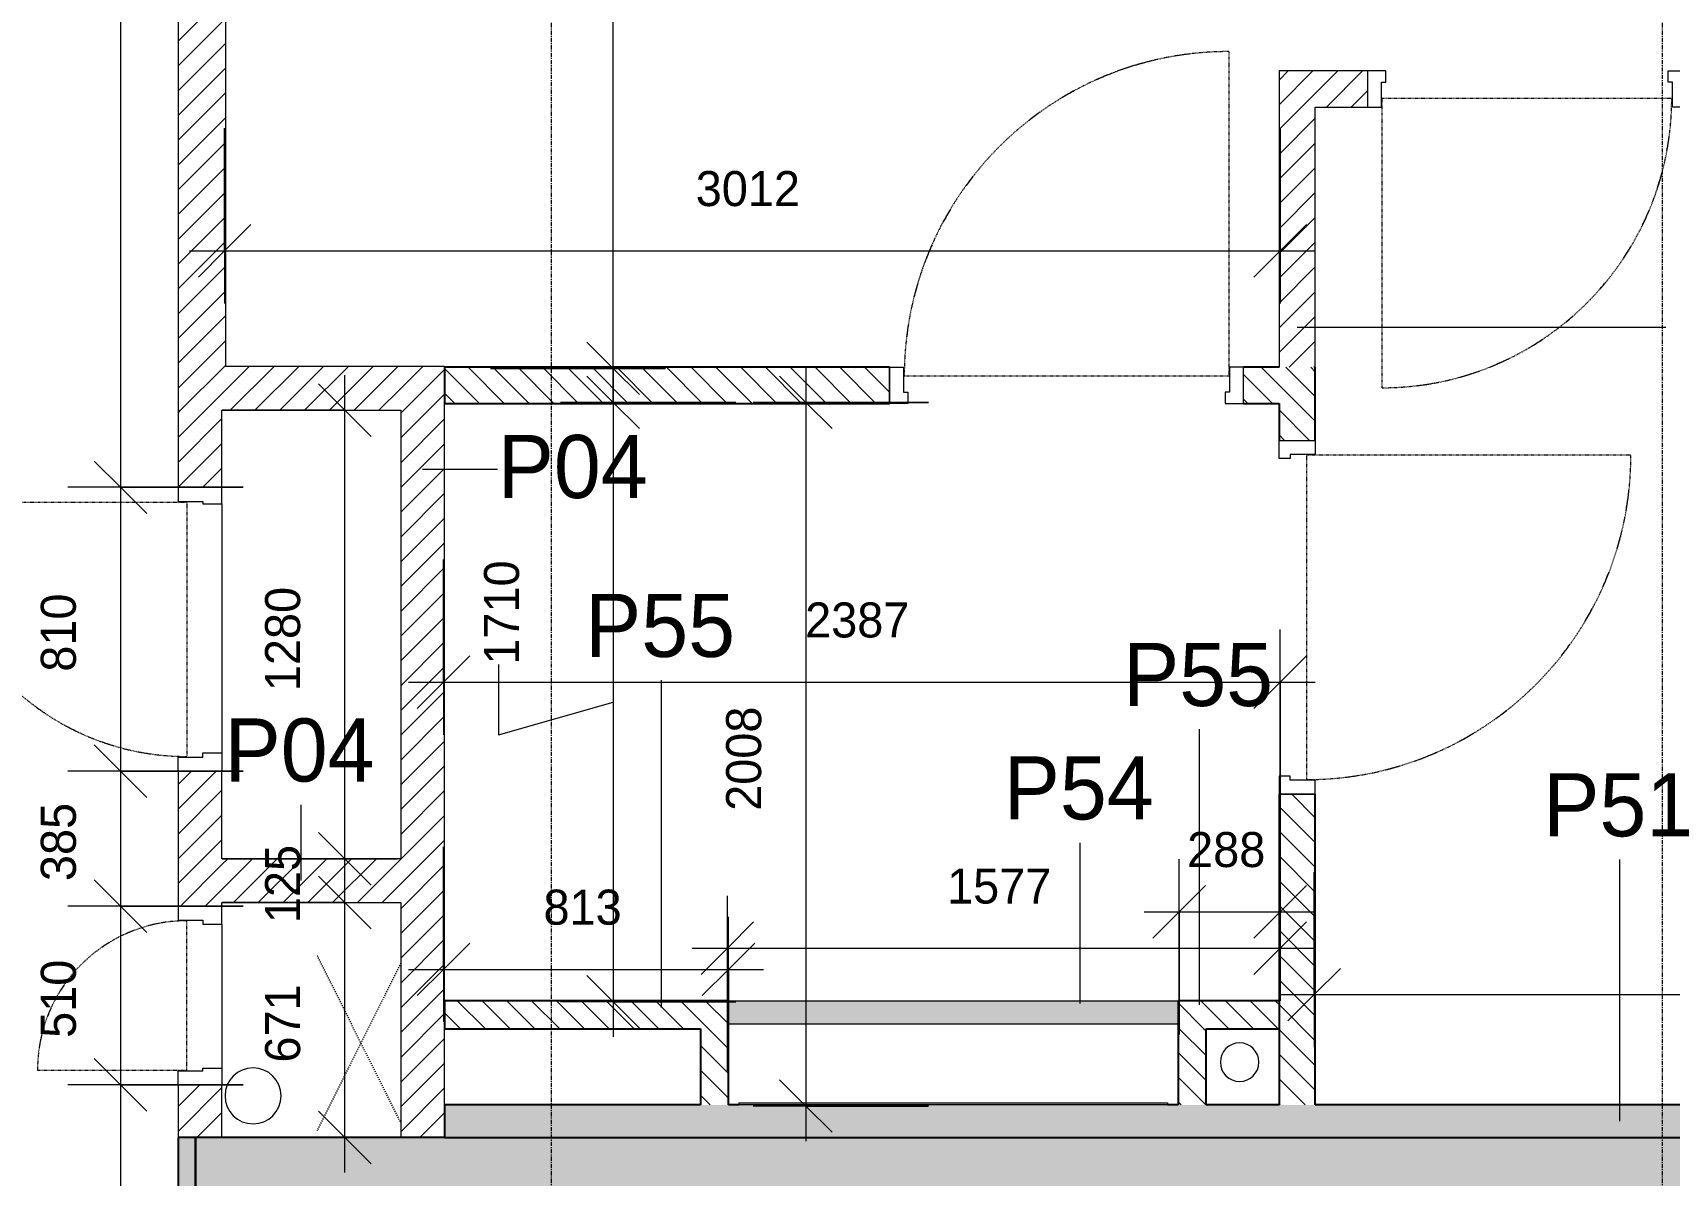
# Model space of a CAD drawing. Header units: millimetres. Extents: x 137829 to 196765, y -3018 to 487290.
# Drawn here: x 152938 to 157607, y 464213 to 467473 of the extents above; entities that cross this region are included whole.
import ezdxf

# ---------------------------------------------------------------- set-up
doc = ezdxf.new("R2010")
doc.units = ezdxf.units.MM
for name, pattern in [('Dash', [6.35, 3.175, -3.175]), ('FCH_Dash 1_5mm', [3, 1.5, -1.5]), ('GridLine', [21, 12, -3, 3, -3])]:
    doc.linetypes.add(name, pattern=pattern)
for name, color, linetype, lineweight in [('A-ANNO-DIMS', 211, 'Continuous', 5), ('A-ANNO-DIMS-100', 211, 'Continuous', 5), ('A-DETL', 90, 'Continuous', 15), ('A-DOOR', 31, 'Continuous', 15), ('A-DOOR-FRAM', 31, 'Continuous', 5), ('A-GENM', 13, 'Continuous', 15), ('A-WALL', 113, 'Continuous', 15), ('A-WALL-IDEN', 211, 'Continuous', 15), ('A-WALL-PATT', 111, 'Continuous', 15), ('I-WALL', 2, 'Continuous', 15), ('S-GRID', 1, 'Continuous', 5)]:
    doc.layers.add(name, color=color, linetype=linetype, lineweight=lineweight)
doc.styles.add('Akkurat-Light_2', font='Akkurat-Light.ttf', dxfattribs={"height": 180})
doc.styles.add('Akkurat-Light_3', font='Akkurat-Light.ttf', dxfattribs={"height": 100})
doc.dimstyles.new('Diagonal_Cont_AkkuratLight_1_0mm', dxfattribs={"dimscale": 304.8, "dimtxt": 101.480158, "dimasz": 0.492126, "dimexe": 0.492126, "dimexo": 0.0625, "dimgap": 0.328084, "dimtad": 1, "dimdec": 0, "dimzin": 0, "dimdsep": 46, "dimtxsty": 'Akkurat-Light_3', "dimblk1": 'OBLIQUE', "dimblk2": 'OBLIQUE', "dimsah": 1, "dimcen": 0.09, "dimdle": 0.328084, "dimazin": 0, "dimtfac": 1, "dimtdec": 4, "dimtix": 1, "dimtmove": 0, "dimatfit": 3, "dimfxl": 1, "dimtvp": 1, "dimtolj": 1, "dimtzin": 0, "dimarcsym": 0})
doc.dimstyles.new('Diagonal_Cont_AkkuratLight_1_0mm_1', dxfattribs={"dimscale": 304.8, "dimtxt": 101.480158, "dimasz": 0.492126, "dimexe": 0.492126, "dimexo": 0.0625, "dimgap": 0.328084, "dimtad": 1, "dimdec": 0, "dimzin": 0, "dimdsep": 46, "dimtxsty": 'Akkurat-Light_3', "dimblk1": 'OBLIQUE', "dimblk2": 'OBLIQUE', "dimsah": 1, "dimcen": 0.09, "dimdle": 0.328084, "dimazin": 0, "dimtfac": 1, "dimtdec": 4, "dimtix": 1, "dimtmove": 1, "dimatfit": 3, "dimfxl": 1, "dimtvp": 1, "dimtolj": 1, "dimtzin": 0, "dimarcsym": 0})
pattern_1 = [(45, (0, 0), (-35.355339, 35.355339), [])]
pattern_2 = [(135, (0, 0), (-35.355339, -35.355339), [])]

# ---------------------------------------------------------------- blocks, each defined once
blk = doc.blocks.new('FCH_GM_CircularStack_Straight - SVP_110mm-6067056-12-30 - Typical Floor_Partition Types')
at = {"layer": 'A-GENM', "lineweight": 5}
for start, end in [(360, 180), (180, 360)]:
    blk.add_arc((0, 0), 55, start, end, dxfattribs=at)
blk = doc.blocks.new('FCH_DR_Int_Sgl_Riser - DT_05 810x2110mm FD60S-10405500-12-30 - Typical Floor_Partition Types')
at = {"layer": 'A-DOOR', "linetype": 'FCH_Dash 1_5mm', "lineweight": 5}
for p, q in [((363, 763.5), (363, 37.5)), ((363, 37.5), (-363, 37.5))]:
    blk.add_line(p, q, dxfattribs=at)
at = {"layer": 'A-DOOR'}
for p, q in [((-405, 62.5), (-405, -62.5)), ((405, -62.5), (405, 62.5))]:
    blk.add_line(p, q, dxfattribs=at)
at = {"layer": 'A-DOOR', "linetype": 'FCH_Dash 1_5mm', "lineweight": 5}
blk.add_arc((363, 37.5), 726, 90, 180, dxfattribs=at)
at = {"layer": 'A-DOOR', "lineweight": 5}
for start, end in [(98.3314, 101.0016), (106.7116, 109.8025), (115.1975, 118.2884), (123.9984, 126.6686), (143.3314, 146.0016), (151.7116, 154.8025), (160.1975, 163.2884), (168.9984, 171.6686)]:
    blk.add_arc((363, 37.5), 726, start, end, dxfattribs=at)
at = {"layer": 'A-DOOR-FRAM'}
for p, q in [((-405, 62.5), (-365, 62.5)), ((-405, -62.5), (-405, 62.5)), ((-396, 62.5), (-365, 62.5)), ((-365, 62.5), (-365, -8.5)), ((365, 62.5), (365, -8.5)), ((396, 62.5), (365, 62.5)), ((405, 62.5), (365, 62.5)), ((405, -62.5), (405, 62.5)), ((-365, -8.5), (-353, -8.5)), ((-353, -8.5), (-353, -62.5)), ((358, -8.5), (358, -62.5)), ((365, -8.5), (358, -8.5)), ((-353, -62.5), (-405, -62.5)), ((-353, -62.5), (-396, -62.5)), ((358, -62.5), (396, -62.5)), ((358, -62.5), (405, -62.5))]:
    blk.add_line(p, q, dxfattribs=at)
blk = doc.blocks.new('FCH_DR_Int_Sgl_Riser - DT_03 510 x 2110mm FD60S-10405499-12-30 - Typical Floor_Partition Types')
at = {"layer": 'A-DOOR'}
for p, q in [((-255, -62.5), (-255, 62.5)), ((255, 62.5), (255, -62.5))]:
    blk.add_line(p, q, dxfattribs=at)
at = {"layer": 'A-DOOR', "linetype": 'FCH_Dash 1_5mm', "lineweight": 5}
for p, q in [((213, -37.5), (-213, -37.5)), ((213, -463.5), (213, -37.5))]:
    blk.add_line(p, q, dxfattribs=at)
blk.add_arc((213, -37.5), 426, 180, 270, dxfattribs=at)
at = {"layer": 'A-DOOR', "lineweight": 5}
for start, end in [(190.2817, 193.5035), (200.6951, 204.3049), (211.4965, 214.7183), (235.2817, 238.5035), (245.6951, 249.3049), (256.4965, 259.7183)]:
    blk.add_arc((213, -37.5), 426, start, end, dxfattribs=at)
at = {"layer": 'A-DOOR-FRAM'}
for p, q in [((-255, 62.5), (-255, -62.5)), ((-203, 62.5), (-255, 62.5)), ((-203, 62.5), (-246, 62.5)), ((-203, 8.5), (-203, 62.5)), ((208, 62.5), (246, 62.5)), ((208, 8.5), (208, 62.5)), ((208, 62.5), (255, 62.5)), ((255, 62.5), (255, -62.5)), ((-215, 8.5), (-203, 8.5)), ((-215, -62.5), (-215, 8.5)), ((215, 8.5), (208, 8.5)), ((215, -62.5), (215, 8.5)), ((-255, -62.5), (-215, -62.5)), ((-246, -62.5), (-215, -62.5)), ((246, -62.5), (215, -62.5)), ((255, -62.5), (215, -62.5))]:
    blk.add_line(p, q, dxfattribs=at)
blk = doc.blocks.new('FCH_DR_Int_Sgl_Blank - DT_01 910 x 2110mm-10477667-12-30 - Typical Floor_Partition Types')
at = {"layer": 'A-DOOR', "linetype": 'FCH_Dash 1_5mm', "lineweight": 5}
for p, q in [((413, 852.5), (413, 26.5)), ((413, 26.5), (-413, 26.5))]:
    blk.add_line(p, q, dxfattribs=at)
at = {"layer": 'A-DOOR'}
for p, q in [((-455, 51.5), (-455, -51.5)), ((455, -51.5), (455, 51.5))]:
    blk.add_line(p, q, dxfattribs=at)
at = {"layer": 'A-DOOR', "linetype": 'FCH_Dash 1_5mm', "lineweight": 5}
blk.add_arc((413, 26.5), 826, 90, 180, dxfattribs=at)
at = {"layer": 'A-DOOR', "lineweight": 5}
for start, end in [(97.614, 100.0711), (105.2602, 108.1277), (112.97, 115.8962), (120.8376, 123.5682), (129.335, 131.196), (138.804, 140.665), (146.4318, 149.1624), (154.1038, 157.03), (161.8723, 164.7398), (169.9289, 172.386)]:
    blk.add_arc((413, 26.5), 826, start, end, dxfattribs=at)
at = {"layer": 'A-DOOR-FRAM'}
for p, q in [((-455, 51.5), (-415, 51.5)), ((-455, -51.5), (-455, 51.5)), ((-447, 51.5), (-415, 51.5)), ((-415, 51.5), (-415, -19.5)), ((415, 51.5), (415, -19.5)), ((447, 51.5), (415, 51.5)), ((455, 51.5), (415, 51.5)), ((455, -51.5), (455, 51.5)), ((-415, -19.5), (-403, -19.5)), ((-403, -19.5), (-403, -51.5)), ((403, -19.5), (403, -51.5)), ((415, -19.5), (403, -19.5)), ((-403, -51.5), (-455, -51.5)), ((-403, -51.5), (-447, -51.5)), ((403, -51.5), (447, -51.5)), ((403, -51.5), (455, -51.5))]:
    blk.add_line(p, q, dxfattribs=at)
blk = doc.blocks.new('FCH_DR_Int_Sgl_Blank - DT_09 1010x2110mm-V59-12-30 - Typical Floor_Partition Types')
at = {"layer": 'A-DOOR', "linetype": 'FCH_Dash 1_5mm', "lineweight": 5}
for p, q in [((463, 952.5), (463, 26.5)), ((463, 26.5), (-463, 26.5))]:
    blk.add_line(p, q, dxfattribs=at)
at = {"layer": 'A-DOOR'}
for p, q in [((-505, 51.5), (-505, -51.5)), ((505, -51.5), (505, 51.5))]:
    blk.add_line(p, q, dxfattribs=at)
at = {"layer": 'A-DOOR', "linetype": 'FCH_Dash 1_5mm', "lineweight": 5}
blk.add_arc((463, 26.5), 926, 90, 180, dxfattribs=at)
at = {"layer": 'A-DOOR', "lineweight": 5}
for start, end in [(97.012, 99.2865), (111.1208, 113.8792), (104.0461, 106.7156), (118.2844, 120.9539), (125.7135, 127.988), (142.012, 144.2865), (149.0461, 151.7156), (156.1208, 158.8792), (163.2844, 165.9539), (170.7135, 172.988)]:
    blk.add_arc((463, 26.5), 926, start, end, dxfattribs=at)
at = {"layer": 'A-DOOR-FRAM'}
for p, q in [((-505, 51.5), (-465, 51.5)), ((-505, -51.5), (-505, 51.5)), ((-497, 51.5), (-465, 51.5)), ((-465, 51.5), (-465, -19.5)), ((465, 51.5), (465, -19.5)), ((497, 51.5), (465, 51.5)), ((505, 51.5), (465, 51.5)), ((505, -51.5), (505, 51.5)), ((-465, -19.5), (-453, -19.5)), ((-453, -19.5), (-453, -51.5)), ((453, -19.5), (453, -51.5)), ((465, -19.5), (453, -19.5)), ((-453, -51.5), (-505, -51.5)), ((-453, -51.5), (-497, -51.5)), ((453, -51.5), (497, -51.5)), ((453, -51.5), (505, -51.5))]:
    blk.add_line(p, q, dxfattribs=at)
blk = doc.blocks.new('FCH_DR_Int_Sgl_Blank - DT_09 1010x2110mm-V7-12-30 - Typical Floor_Partition Types')
at = {"layer": 'A-DOOR'}
for p, q in [((-505, -51.5), (-505, 51.5)), ((505, 51.5), (505, -51.5))]:
    blk.add_line(p, q, dxfattribs=at)
at = {"layer": 'A-DOOR', "linetype": 'FCH_Dash 1_5mm', "lineweight": 5}
for p, q in [((463, -26.5), (-463, -26.5)), ((463, -952.5), (463, -26.5))]:
    blk.add_line(p, q, dxfattribs=at)
blk.add_arc((463, -26.5), 926, 180, 270, dxfattribs=at)
at = {"layer": 'A-DOOR', "lineweight": 5}
for start, end in [(187.012, 189.2865), (194.0461, 196.7156), (201.1208, 203.8792), (208.2844, 210.9539), (215.7135, 217.988), (232.012, 234.2865), (239.0461, 241.7156), (246.1208, 248.8792), (253.2844, 255.9539), (260.7135, 262.988)]:
    blk.add_arc((463, -26.5), 926, start, end, dxfattribs=at)
at = {"layer": 'A-DOOR-FRAM'}
for p, q in [((-505, 51.5), (-505, -51.5)), ((-453, 51.5), (-505, 51.5)), ((-453, 51.5), (-497, 51.5)), ((-453, 19.5), (-453, 51.5)), ((453, 51.5), (497, 51.5)), ((453, 19.5), (453, 51.5)), ((453, 51.5), (505, 51.5)), ((505, 51.5), (505, -51.5)), ((-465, 19.5), (-453, 19.5)), ((-465, -51.5), (-465, 19.5)), ((465, 19.5), (453, 19.5)), ((465, -51.5), (465, 19.5)), ((-505, -51.5), (-465, -51.5)), ((-497, -51.5), (-465, -51.5)), ((497, -51.5), (465, -51.5)), ((505, -51.5), (465, -51.5))]:
    blk.add_line(p, q, dxfattribs=at)
blk = doc.blocks.new('DIMBLOCK4-12-30 - Typical Floor_Partition Types')
at = {"layer": 'A-ANNO-DIMS-100', "lineweight": 18}
for p, q in [((153828.2, 464990.8), (153753.2, 465065.8)), ((153828.2, 464990.8), (153903.2, 464915.8)), ((153828.2, 464320.2), (153753.2, 464395.2)), ((153828.2, 464320.2), (153903.2, 464245.2))]:
    blk.add_line(p, q, dxfattribs=at)
at = {"layer": 'A-ANNO-DIMS-100'}
for p, q in [((153478.2, 464990.8), (153978.2, 464990.8)), ((153828.2, 464990.8), (153478.2, 464990.8)), ((153828.2, 464220.2), (153828.2, 464990.8)), ((153478.2, 464320.2), (153978.2, 464320.2)), ((153828.2, 464320.2), (153478.2, 464320.2))]:
    blk.add_line(p, q, dxfattribs=at)
at = {"layer": 'A-ANNO-DIMS-100', "color": 0, "insert": (153600.6, 464534.2), "char_height": 100, "width": 291.024, "attachment_point": 1, "rotation": 90, "line_spacing_factor": 1.032002, "style": 'Akkurat-Light_3'}
blk.add_mtext('671', dxfattribs=at)
blk = doc.blocks.new('_Oblique')
at = {"color": 0, "linetype": 'ByBlock', "lineweight": -2}
blk.add_line((-0.5, -0.5), (0.5, 0.5), dxfattribs=at)
blk = doc.blocks.new('DIMBLOCK5-12-30 - Typical Floor_Partition Types')
at = {"layer": 'A-ANNO-DIMS-100', "lineweight": 18}
for p, q in [((153828.2, 465115.8), (153753.2, 465190.8)), ((153828.2, 465115.8), (153903.2, 465040.8)), ((153828.2, 464990.8), (153753.2, 465065.8)), ((153828.2, 464990.8), (153903.2, 464915.8))]:
    blk.add_line(p, q, dxfattribs=at)
at = {"layer": 'A-ANNO-DIMS-100'}
for p, q in [((153478.2, 465115.8), (153978.2, 465115.8)), ((153828.2, 465115.8), (153478.2, 465115.8)), ((153828.2, 464990.8), (153828.2, 465115.8)), ((153478.2, 464990.8), (153978.2, 464990.8)), ((153828.2, 464990.8), (153478.2, 464990.8))]:
    blk.add_line(p, q, dxfattribs=at)
at = {"layer": 'A-ANNO-DIMS-100', "color": 0, "insert": (153600.6, 464932.1), "char_height": 100, "width": 291.024, "attachment_point": 1, "rotation": 90, "line_spacing_factor": 1.032002, "style": 'Akkurat-Light_3'}
blk.add_mtext('125', dxfattribs=at)
blk = doc.blocks.new('DIMBLOCK6-12-30 - Typical Floor_Partition Types')
at = {"layer": 'A-ANNO-DIMS-100'}
for p, q in [((153828.2, 465115.8), (153828.2, 466495.8)), ((153478.2, 466395.8), (153978.2, 466395.8)), ((153828.2, 466395.8), (153478.2, 466395.8)), ((153478.2, 465115.8), (153978.2, 465115.8)), ((153828.2, 465115.8), (153478.2, 465115.8))]:
    blk.add_line(p, q, dxfattribs=at)
at = {"layer": 'A-ANNO-DIMS-100', "lineweight": 18}
for p, q in [((153828.2, 466395.8), (153753.2, 466470.8)), ((153828.2, 466395.8), (153903.2, 466320.8)), ((153828.2, 465115.8), (153753.2, 465190.8)), ((153828.2, 465115.8), (153903.2, 465040.8))]:
    blk.add_line(p, q, dxfattribs=at)
at = {"layer": 'A-ANNO-DIMS-100', "color": 0, "insert": (153600.6, 465594.1), "char_height": 100, "width": 388.033, "attachment_point": 1, "rotation": 90, "line_spacing_factor": 1.032002, "style": 'Akkurat-Light_3'}
blk.add_mtext('1280', dxfattribs=at)
blk = doc.blocks.new('DIMBLOCK114-12-30 - Typical Floor_Partition Types')
at = {"layer": 'A-ANNO-DIMS-100', "lineweight": 18}
for p, q in [((155143.6, 466418.3), (155068.6, 466493.3)), ((155143.6, 466418.3), (155218.6, 466343.3)), ((155143.6, 464410.2), (155068.6, 464485.2)), ((155143.6, 464410.2), (155218.6, 464335.2))]:
    blk.add_line(p, q, dxfattribs=at)
at = {"layer": 'A-ANNO-DIMS-100'}
for p, q in [((155143.6, 466518.3), (155143.6, 464310.2)), ((155493.6, 466418.3), (154993.6, 466418.3)), ((155143.6, 466418.3), (155493.6, 466418.3)), ((155493.6, 464410.2), (154993.6, 464410.2)), ((155143.6, 464410.2), (155493.6, 464410.2))]:
    blk.add_line(p, q, dxfattribs=at)
at = {"layer": 'A-ANNO-DIMS-100', "color": 0, "insert": (154916.1, 465252.6), "char_height": 100, "width": 388.033, "attachment_point": 1, "rotation": 90, "line_spacing_factor": 1.032002, "style": 'Akkurat-Light_3'}
blk.add_mtext('2008', dxfattribs=at)
blk = doc.blocks.new('DIMBLOCK115-12-30 - Typical Floor_Partition Types')
at = {"layer": 'A-ANNO-DIMS-100'}
for p, q in [((154109.7, 465969.8), (154109.7, 465469.8)), ((154109.7, 465619.8), (154109.7, 465969.8)), ((156496.9, 465296.3), (156496.9, 465769.8)), ((154009.7, 465619.8), (156596.9, 465619.8)), ((156496.9, 465619.8), (156496.9, 465296.3))]:
    blk.add_line(p, q, dxfattribs=at)
at = {"layer": 'A-ANNO-DIMS-100', "lineweight": 18}
for p, q in [((154109.7, 465619.8), (154184.7, 465694.8)), ((156496.9, 465619.8), (156571.9, 465694.8)), ((154109.7, 465619.8), (154034.7, 465544.8)), ((156496.9, 465619.8), (156421.9, 465544.8))]:
    blk.add_line(p, q, dxfattribs=at)
at = {"layer": 'A-ANNO-DIMS-100', "color": 0, "insert": (155141.6, 465847.3), "char_height": 100, "width": 388.033, "attachment_point": 1, "line_spacing_factor": 1.032002, "style": 'Akkurat-Light_3'}
blk.add_mtext('2387', dxfattribs=at)
blk = doc.blocks.new('DIMBLOCK116-12-30 - Typical Floor_Partition Types')
at = {"layer": 'A-ANNO-DIMS-100'}
for p, q in [((156593.9, 465078), (156593.9, 464578)), ((156593.9, 464728), (156593.9, 465078)), ((160668.5, 465078), (160668.5, 464578)), ((160668.5, 464728), (160668.5, 465078)), ((156493.9, 464728), (160768.5, 464728))]:
    blk.add_line(p, q, dxfattribs=at)
at = {"layer": 'A-ANNO-DIMS-100', "lineweight": 18}
for p, q in [((156593.9, 464728), (156668.9, 464803)), ((160668.5, 464728), (160743.5, 464803)), ((156593.9, 464728), (156518.9, 464653)), ((160668.5, 464728), (160593.5, 464653))]:
    blk.add_line(p, q, dxfattribs=at)
at = {"layer": 'A-ANNO-DIMS-100', "color": 0, "insert": (158469.5, 464955.5), "char_height": 100, "width": 388.033, "attachment_point": 1, "line_spacing_factor": 1.032002, "style": 'Akkurat-Light_3'}
blk.add_mtext('4075', dxfattribs=at)
blk = doc.blocks.new('DIMBLOCK118-12-30 - Typical Floor_Partition Types')
at = {"layer": 'A-ANNO-DIMS-100'}
for p, q in [((153485.2, 467200.8), (153485.2, 466700.8)), ((153485.2, 466850.8), (153485.2, 467200.8)), ((156496.9, 467200.8), (156496.9, 466700.8)), ((156496.9, 466850.8), (156496.9, 467200.8)), ((153385.2, 466850.8), (156596.9, 466850.8))]:
    blk.add_line(p, q, dxfattribs=at)
at = {"layer": 'A-ANNO-DIMS-100', "lineweight": 18}
for p, q in [((153485.2, 466850.8), (153560.2, 466925.8)), ((156496.9, 466850.8), (156571.9, 466925.8)), ((153485.2, 466850.8), (153410.2, 466775.8)), ((156496.9, 466850.8), (156421.9, 466775.8))]:
    blk.add_line(p, q, dxfattribs=at)
at = {"layer": 'A-ANNO-DIMS-100', "color": 0, "insert": (154829.4, 467078.4), "char_height": 100, "width": 388.033, "attachment_point": 1, "line_spacing_factor": 1.032002, "style": 'Akkurat-Light_3'}
blk.add_mtext('3012', dxfattribs=at)
blk = doc.blocks.new('DIMBLOCK119-12-30 - Typical Floor_Partition Types')
at = {"layer": 'A-ANNO-DIMS-100', "lineweight": 18}
for p, q in [((154593.6, 468924.5), (154518.6, 468999.5)), ((154593.6, 468924.5), (154668.6, 468849.5)), ((154593.6, 466515.3), (154518.6, 466590.3)), ((154593.6, 466515.3), (154668.6, 466440.3))]:
    blk.add_line(p, q, dxfattribs=at)
at = {"layer": 'A-ANNO-DIMS-100'}
for p, q in [((154593.6, 466415.3), (154593.6, 469024.5)), ((154243.6, 468924.5), (154743.6, 468924.5)), ((154593.6, 468924.5), (154243.6, 468924.5)), ((154243.6, 466515.3), (154743.6, 466515.3)), ((154593.6, 466515.3), (154243.6, 466515.3))]:
    blk.add_line(p, q, dxfattribs=at)
at = {"layer": 'A-ANNO-DIMS-100', "color": 0, "insert": (154366.1, 467558.2), "char_height": 100, "width": 388.033, "attachment_point": 1, "rotation": 90, "line_spacing_factor": 1.032002, "style": 'Akkurat-Light_3'}
blk.add_mtext('2409', dxfattribs=at)
blk = doc.blocks.new('DIMBLOCK169-12-30 - Typical Floor_Partition Types')
at = {"layer": 'A-ANNO-DIMS-100', "lineweight": 18}
for p, q in [((153188.1, 469181.4), (153113.1, 469256.4)), ((153188.1, 469181.4), (153263.1, 469106.4)), ((153188.1, 466175.8), (153113.1, 466250.8)), ((153188.1, 466175.8), (153263.1, 466100.8))]:
    blk.add_line(p, q, dxfattribs=at)
at = {"layer": 'A-ANNO-DIMS-100'}
for p, q in [((153538.1, 469181.4), (153038.1, 469181.4)), ((153188.1, 469181.4), (153188.1, 466175.8)), ((153188.1, 469181.4), (153538.1, 469181.4)), ((153538.1, 466175.8), (153038.1, 466175.8)), ((153188.1, 466175.8), (153538.1, 466175.8))]:
    blk.add_line(p, q, dxfattribs=at)
at = {"layer": 'A-ANNO-DIMS-100', "color": 0, "insert": (152960.6, 467516.9), "char_height": 100, "width": 388.033, "attachment_point": 1, "rotation": 90, "line_spacing_factor": 1.032002, "style": 'Akkurat-Light_3'}
blk.add_mtext('3006', dxfattribs=at)
blk = doc.blocks.new('DIMBLOCK170-12-30 - Typical Floor_Partition Types')
at = {"layer": 'A-ANNO-DIMS-100', "lineweight": 18}
for p, q in [((153188.1, 466175.8), (153113.1, 466250.8)), ((153188.1, 466175.8), (153263.1, 466100.8)), ((153188.1, 465365.8), (153113.1, 465440.8)), ((153188.1, 465365.8), (153263.1, 465290.8))]:
    blk.add_line(p, q, dxfattribs=at)
at = {"layer": 'A-ANNO-DIMS-100'}
for p, q in [((153538.1, 466175.8), (153038.1, 466175.8)), ((153188.1, 466175.8), (153188.1, 465365.8)), ((153188.1, 466175.8), (153538.1, 466175.8)), ((153538.1, 465365.8), (153038.1, 465365.8)), ((153188.1, 465365.8), (153538.1, 465365.8))]:
    blk.add_line(p, q, dxfattribs=at)
at = {"layer": 'A-ANNO-DIMS-100', "color": 0, "insert": (152960.6, 465649.6), "char_height": 100, "width": 291.024, "attachment_point": 1, "rotation": 90, "line_spacing_factor": 1.032002, "style": 'Akkurat-Light_3'}
blk.add_mtext('810', dxfattribs=at)
blk = doc.blocks.new('DIMBLOCK171-12-30 - Typical Floor_Partition Types')
at = {"layer": 'A-ANNO-DIMS-100', "lineweight": 18}
for p, q in [((153188.1, 465365.8), (153113.1, 465440.8)), ((153188.1, 465365.8), (153263.1, 465290.8)), ((153188.1, 464980.8), (153113.1, 465055.8)), ((153188.1, 464980.8), (153263.1, 464905.8))]:
    blk.add_line(p, q, dxfattribs=at)
at = {"layer": 'A-ANNO-DIMS-100'}
for p, q in [((153538.1, 465365.8), (153038.1, 465365.8)), ((153188.1, 465365.8), (153188.1, 464980.8)), ((153188.1, 465365.8), (153538.1, 465365.8)), ((153538.1, 464980.8), (153038.1, 464980.8)), ((153188.1, 464980.8), (153538.1, 464980.8))]:
    blk.add_line(p, q, dxfattribs=at)
at = {"layer": 'A-ANNO-DIMS-100', "color": 0, "insert": (152960.6, 465052.1), "char_height": 100, "width": 291.024, "attachment_point": 1, "rotation": 90, "line_spacing_factor": 1.032002, "style": 'Akkurat-Light_3'}
blk.add_mtext('385', dxfattribs=at)
blk = doc.blocks.new('DIMBLOCK172-12-30 - Typical Floor_Partition Types')
at = {"layer": 'A-ANNO-DIMS-100', "lineweight": 18}
for p, q in [((153188.1, 464980.8), (153113.1, 465055.8)), ((153188.1, 464980.8), (153263.1, 464905.8)), ((153188.1, 464470.8), (153113.1, 464545.8)), ((153188.1, 464470.8), (153263.1, 464395.8))]:
    blk.add_line(p, q, dxfattribs=at)
at = {"layer": 'A-ANNO-DIMS-100'}
for p, q in [((153538.1, 464980.8), (153038.1, 464980.8)), ((153188.1, 464980.8), (153188.1, 464470.8)), ((153188.1, 464980.8), (153538.1, 464980.8)), ((153538.1, 464470.8), (153038.1, 464470.8)), ((153188.1, 464470.8), (153538.1, 464470.8))]:
    blk.add_line(p, q, dxfattribs=at)
at = {"layer": 'A-ANNO-DIMS-100', "color": 0, "insert": (152960.6, 464604.6), "char_height": 100, "width": 291.024, "attachment_point": 1, "rotation": 90, "line_spacing_factor": 1.032002, "style": 'Akkurat-Light_3'}
blk.add_mtext('510', dxfattribs=at)
blk = doc.blocks.new('DIMBLOCK173-12-30 - Typical Floor_Partition Types')
at = {"layer": 'A-ANNO-DIMS-100', "lineweight": 18}
for p, q in [((153188.1, 464470.8), (153113.1, 464545.8)), ((153188.1, 464470.8), (153263.1, 464395.8)), ((153188.1, 460865.8), (153113.1, 460940.8)), ((153188.1, 460865.8), (153263.1, 460790.8))]:
    blk.add_line(p, q, dxfattribs=at)
at = {"layer": 'A-ANNO-DIMS-100'}
for p, q in [((153538.1, 464470.8), (153038.1, 464470.8)), ((153188.1, 464470.8), (153188.1, 460765.8)), ((153188.1, 464470.8), (153538.1, 464470.8)), ((153538.1, 460865.8), (153038.1, 460865.8)), ((153188.1, 460865.8), (153538.1, 460865.8))]:
    blk.add_line(p, q, dxfattribs=at)
at = {"layer": 'A-ANNO-DIMS-100', "color": 0, "insert": (152960.6, 462506.6), "char_height": 100, "width": 388.033, "attachment_point": 1, "rotation": 90, "line_spacing_factor": 1.032002, "style": 'Akkurat-Light_3'}
blk.add_mtext('3605', dxfattribs=at)
blk = doc.blocks.new('DIMBLOCK244-12-30 - Typical Floor_Partition Types')
at = {"layer": 'A-ANNO-DIMS-100', "lineweight": 18}
for p, q in [((154593.6, 466418.3), (154518.6, 466493.3)), ((154593.6, 466418.3), (154668.6, 466343.3)), ((154593.6, 464707.8), (154518.6, 464782.8)), ((154593.6, 464707.8), (154668.6, 464632.8))]:
    blk.add_line(p, q, dxfattribs=at)
at = {"layer": 'A-ANNO-DIMS-100'}
for p, q in [((154593.6, 466518.3), (154593.6, 464607.8)), ((154943.6, 466418.3), (154443.6, 466418.3)), ((154593.6, 466418.3), (154943.6, 466418.3)), ((154266.7, 465669.8), (154266.7, 465469.8)), ((154266.7, 465469.8), (154593.6, 465563.1)), ((154943.6, 464707.8), (154443.6, 464707.8)), ((154593.6, 464707.8), (154943.6, 464707.8))]:
    blk.add_line(p, q, dxfattribs=at)
at = {"layer": 'A-ANNO-DIMS-100', "color": 0, "insert": (154225.2, 465669.8), "char_height": 100, "width": 388.033, "attachment_point": 1, "rotation": 90, "line_spacing_factor": 1.032002, "style": 'Akkurat-Light_3'}
blk.add_mtext('1710', dxfattribs=at)
blk = doc.blocks.new('DIMBLOCK245-12-30 - Typical Floor_Partition Types')
at = {"layer": 'A-ANNO-DIMS-100'}
for p, q in [((156496.9, 465210.4), (156496.9, 464710.4)), ((156496.9, 464860.4), (156496.9, 465210.4)), ((154919.7, 464510.4), (154919.7, 465010.4)), ((154819.7, 464860.4), (156596.9, 464860.4)), ((154919.7, 464860.4), (154919.7, 464510.4))]:
    blk.add_line(p, q, dxfattribs=at)
at = {"layer": 'A-ANNO-DIMS-100', "lineweight": 18}
for p, q in [((154919.7, 464860.4), (154994.7, 464935.4)), ((156496.9, 464860.4), (156571.9, 464935.4)), ((154919.7, 464860.4), (154844.7, 464785.4)), ((156496.9, 464860.4), (156421.9, 464785.4))]:
    blk.add_line(p, q, dxfattribs=at)
at = {"layer": 'A-ANNO-DIMS-100', "color": 0, "insert": (155546.6, 465087.9), "char_height": 100, "width": 388.033, "attachment_point": 1, "line_spacing_factor": 1.032002, "style": 'Akkurat-Light_3'}
blk.add_mtext('1577', dxfattribs=at)
blk = doc.blocks.new('DIMBLOCK268-12-30 - Typical Floor_Partition Types')
at = {"layer": 'A-ANNO-DIMS-100'}
for p, q in [((154109.7, 465150.2), (154109.7, 464650.2)), ((154109.7, 464800.2), (154109.7, 465150.2)), ((154922.7, 464450.2), (154922.7, 464950.2)), ((154009.7, 464800.2), (155022.7, 464800.2)), ((154922.7, 464800.2), (154922.7, 464450.2))]:
    blk.add_line(p, q, dxfattribs=at)
at = {"layer": 'A-ANNO-DIMS-100', "lineweight": 18}
for p, q in [((154109.7, 464800.2), (154184.7, 464875.2)), ((154922.7, 464800.2), (154997.7, 464875.2)), ((154109.7, 464800.2), (154034.7, 464725.2)), ((154922.7, 464800.2), (154847.7, 464725.2))]:
    blk.add_line(p, q, dxfattribs=at)
at = {"layer": 'A-ANNO-DIMS-100', "color": 0, "insert": (154395, 465027.7), "char_height": 100, "width": 291.024, "attachment_point": 1, "line_spacing_factor": 1.032002, "style": 'Akkurat-Light_3'}
blk.add_mtext('813', dxfattribs=at)
blk = doc.blocks.new('DIMBLOCK294-12-30 - Typical Floor_Partition Types')
at = {"layer": 'A-ANNO-DIMS-100'}
for p, q in [((156496.9, 465314.6), (156496.9, 464814.6)), ((156496.9, 464964.6), (156496.9, 465314.6)), ((156208.9, 464614.6), (156208.9, 465114.6)), ((156108.9, 464964.6), (156596.9, 464964.6)), ((156208.9, 464964.6), (156208.9, 464614.6))]:
    blk.add_line(p, q, dxfattribs=at)
at = {"layer": 'A-ANNO-DIMS-100', "lineweight": 18}
for p, q in [((156208.9, 464964.6), (156283.9, 465039.6)), ((156496.9, 464964.6), (156571.9, 465039.6)), ((156208.9, 464964.6), (156133.9, 464889.6)), ((156496.9, 464964.6), (156421.9, 464889.6))]:
    blk.add_line(p, q, dxfattribs=at)
at = {"layer": 'A-ANNO-DIMS-100', "color": 0, "insert": (156231.6, 465192.1), "char_height": 100, "width": 291.024, "attachment_point": 1, "line_spacing_factor": 1.032002, "style": 'Akkurat-Light_3'}
blk.add_mtext('288', dxfattribs=at)

msp = doc.modelspace()

# ---------------------------------------------------------------- hatches: boundary and pattern name
at = {"layer": 'A-WALL-PATT', "lineweight": 5}
h = msp.add_hatch(dxfattribs=at)
h.set_pattern_fill('FP_14', color=6, style=0, pattern_type=2)
h.set_pattern_definition(pattern_1)
h.paths.add_polyline_path([(153488.2, 466520.8), (153488.2, 469181.4), (153352.2, 469181.4), (153352.2, 466520.8)], flags=0)
h.paths.add_polyline_path([(153488.2, 470191.4), (153488.2, 470328.1), (153352.2, 470328.1), (153352.2, 470191.4), (153417.2, 470191.4)], flags=0)
h = msp.add_hatch(dxfattribs=at)
h.set_pattern_fill('FP_14', color=92, style=0, pattern_type=2)
h.set_pattern_definition(pattern_1)
h.paths.add_polyline_path([(156493.9, 466518.3), (156596.9, 466518.3), (156596.9, 467364), (156493.9, 467364), (156493.9, 467087.8)], flags=0)
h = msp.add_hatch(dxfattribs=at)
h.set_pattern_fill('FP_14', color=92, style=0, pattern_type=2)
h.set_pattern_definition(pattern_1)
h.paths.add_polyline_path([(159512.9, 467261), (160116.7, 467261), (160116.7, 467364), (157656.4, 467364), (157656.4, 467261), (157661.1, 467261)], flags=0)
h.paths.add_polyline_path([(156596.9, 467261), (156746.4, 467261), (156746.4, 467364), (156596.9, 467364), (156596.9, 467332)], flags=0)
h = msp.add_hatch(dxfattribs=at)
h.set_pattern_fill('FP_14', color=150, style=0, pattern_type=2)
h.set_pattern_definition(pattern_1)
h.paths.add_polyline_path([(153987.7, 466395.8), (153987.7, 466520.8), (153352.2, 466520.8), (153352.2, 466395.8), (153957.6, 466395.8)], flags=0)
h = msp.add_hatch(dxfattribs=at)
h.set_pattern_fill('FP_14', color=150, style=0, pattern_type=2)
h.set_pattern_definition(pattern_1)
h.paths.add_polyline_path([(153987.7, 464320.8), (154112.7, 464320.8), (154112.7, 466520.8), (153987.7, 466520.8), (153987.7, 464990.8)], flags=0)
h = msp.add_hatch(dxfattribs=at)
h.set_pattern_fill('FP_15', color=92, style=0, pattern_type=2)
h.set_pattern_definition(pattern_2)
h.paths.add_polyline_path([(156493.9, 466415.3), (156493.9, 466518.3), (156392.4, 466518.3), (156392.4, 466415.3)], flags=0)
h.paths.add_polyline_path([(154112.7, 466415.3), (155382.4, 466415.3), (155382.4, 466518.3), (154112.7, 466518.3), (154112.7, 466447.3)], flags=0)
h = msp.add_hatch(dxfattribs=at)
h.set_pattern_fill('FP_15', color=92, style=0, pattern_type=2)
h.set_pattern_definition(pattern_2)
h.paths.add_polyline_path([(156596.9, 464413.2), (156596.9, 465299.8), (156493.9, 465299.8), (156493.9, 464413.2)], flags=0)
h.paths.add_polyline_path([(156596.9, 466309.8), (156596.9, 466518.3), (156493.9, 466518.3), (156493.9, 466309.8), (156525.9, 466309.8)], flags=0)
h = msp.add_hatch(dxfattribs=at)
h.set_pattern_fill('FP_14', color=150, style=0, pattern_type=2)
h.set_pattern_definition(pattern_1)
h.paths.add_polyline_path([(153423.2, 464320.8), (153477.2, 464320.8), (153477.2, 464470.8), (153352.2, 464470.8), (153352.2, 464320.8)], flags=0)
h.paths.add_polyline_path([(153477.2, 464980.8), (153477.2, 465365.8), (153352.2, 465365.8), (153352.2, 464980.8), (153423.2, 464980.8)], flags=0)
h.paths.add_polyline_path([(153352.2, 466175.8), (153477.2, 466175.8), (153477.2, 466395.8), (153352.2, 466395.8)], flags=0)
h = msp.add_hatch(dxfattribs=at)
h.set_pattern_fill('FP_14', color=150, style=0, pattern_type=2)
h.set_pattern_definition(pattern_1)
h.paths.add_polyline_path([(153987.7, 464990.8), (153987.7, 465115.8), (153477.2, 465115.8), (153477.2, 464990.8), (153957.6, 464990.8)], flags=0)
h = msp.add_hatch(dxfattribs=at)
h.set_pattern_fill('FP_15', style=0, pattern_type=2)
h.set_pattern_definition(pattern_2)
h.paths.add_polyline_path([(154842.7, 464630.8), (154922.7, 464630.8), (154922.7, 464710.8), (154112.7, 464710.8), (154112.7, 464630.8)], flags=0)
h = msp.add_hatch(dxfattribs=at)
h.set_pattern_fill('FP_15', style=0, pattern_type=2)
h.set_pattern_definition(pattern_2)
h.paths.add_polyline_path([(156285.9, 464630.8), (156493.9, 464630.8), (156493.9, 464710.8), (156205.9, 464710.8), (156205.9, 464630.8)], flags=0)
h = msp.add_hatch(dxfattribs=at)
h.set_pattern_fill('FP_15', style=0, pattern_type=2)
h.set_pattern_definition(pattern_2)
h.paths.add_polyline_path([(154922.7, 464413.2), (154922.7, 464630.8), (154842.7, 464630.8), (154842.7, 464413.2)], flags=0)
h = msp.add_hatch(dxfattribs=at)
h.set_pattern_fill('FP_15', style=0, pattern_type=2)
h.set_pattern_definition(pattern_2)
h.paths.add_polyline_path([(156285.9, 464413.2), (156285.9, 464630.8), (156205.9, 464630.8), (156205.9, 464413.2)], flags=0)
at = {"layer": 'A-WALL-PATT'}
for color, points in [(2, [(160757, 464320.2), (160757, 464413.2), (154112.7, 464413.2), (154112.7, 464320.2), (159512.9, 464320.2)]), (171, [(153402.2, 460865.8), (153402.2, 464320.8), (153352.2, 464320.8), (153352.2, 460865.8)]), (256, [(153957.6, 463970.2), (160407, 463970.2), (160407, 464320.2), (153402.2, 464320.2), (153402.2, 463970.2), (153752.2, 463970.2)])]:
    msp.add_hatch(color=color, dxfattribs=at).paths.add_polyline_path(points, flags=0)
at = {"layer": 'I-WALL'}
msp.add_hatch(color=30, dxfattribs=at).paths.add_polyline_path([(155809.4, 464643.3), (156205.9, 464643.3), (156205.9, 464710.8), (154922.7, 464710.8), (154922.7, 464643.3)], flags=0)

# ---------------------------------------------------------------- linework, layer by layer
at = {"layer": 'A-DETL', "linetype": 'Dash', "lineweight": 5}
for p, q in [((153748.7, 464839.8), (153987.7, 464361.8)), ((153987.7, 464817.8), (153748.7, 464339.8)), ((154922.7, 464730.8), (154922.7, 464605.8))]:
    msp.add_line(p, q, dxfattribs=at)
at = {"layer": 'A-GENM', "lineweight": 5}
for start, end in [(0, 180), (180, 0)]:
    msp.add_arc((153566.2, 464439.2), 80, start, end, dxfattribs=at)
at = {"layer": 'A-WALL', "lineweight": 25}
for p, q in [((154112.7, 464320.2), (153402.2, 464320.2)), ((153402.2, 464320.2), (153402.2, 460920.2))]:
    msp.add_line(p, q, dxfattribs=at)
at = {"layer": 'A-WALL-IDEN'}
for p, q in [((156545.4, 466632.9), (157597.5, 466632.9)), ((154050.2, 466227.7), (154264, 466227.7)), ((154731.9, 464691.5), (154731.9, 465625.3)), ((156267.1, 464699.3), (156267.1, 465485.2)), ((153703.1, 465053.3), (153703.1, 465269.7)), ((155926.4, 464703.2), (155926.4, 465161.5)), ((157466.1, 464366.7), (157466.1, 465113.3))]:
    msp.add_line(p, q, dxfattribs=at)
at = {"layer": 'I-WALL', "color": 211, "lineweight": 13}
for p, q in [((153352.2, 469181.4), (153352.2, 466175.8)), ((153488.2, 466520.8), (153488.2, 468630.8))]:
    msp.add_line(p, q, dxfattribs=at)
at = {"layer": 'I-WALL', "color": 90, "lineweight": 13}
for p, q in [((156493.9, 467364), (156493.9, 466518.3)), ((156746.4, 467364), (156493.9, 467364)), ((156596.9, 466518.3), (156596.9, 467261)), ((156596.9, 467261), (156746.4, 467261))]:
    msp.add_line(p, q, dxfattribs=at)
at = {"layer": 'I-WALL', "color": 140, "lineweight": 13}
for p, q in [((154112.7, 466520.8), (153488.2, 466520.8)), ((154112.7, 464413.2), (154112.7, 466520.8)), ((153477.2, 466395.8), (153987.7, 466395.8)), ((153477.2, 466175.8), (153477.2, 466395.8)), ((153987.7, 466395.8), (153987.7, 465115.8)), ((153352.2, 465365.8), (153352.2, 464980.8)), ((153477.2, 465115.8), (153477.2, 465365.8)), ((153987.7, 465115.8), (153477.2, 465115.8)), ((153477.2, 464980.8), (153477.2, 464990.8)), ((153477.2, 464990.8), (153987.7, 464990.8)), ((153987.7, 464990.8), (153987.7, 464320.8)), ((153352.2, 464470.8), (153352.2, 464320.8)), ((153477.2, 464320.8), (153477.2, 464470.8)), ((153402.2, 464320.8), (153477.2, 464320.8)), ((153987.7, 464320.8), (154112.7, 464320.8))]:
    msp.add_line(p, q, dxfattribs=at)
at = {"layer": 'I-WALL', "lineweight": 25}
for p, q in [((155382.4, 466518.3), (154112.7, 466518.3)), ((154112.7, 466518.3), (154112.7, 466415.3)), ((156493.9, 466518.3), (156392.4, 466518.3)), ((156596.9, 466309.8), (156596.9, 466518.3)), ((154112.7, 466415.3), (155382.4, 466415.3)), ((156392.4, 466415.3), (156493.9, 466415.3)), ((156493.9, 466415.3), (156493.9, 466309.8)), ((156493.9, 465299.8), (156493.9, 464413.2)), ((156596.9, 464413.2), (156596.9, 465299.8))]:
    msp.add_line(p, q, dxfattribs=at)
at = {"layer": 'I-WALL'}
for p, q in [((153352.2, 466133.8), (153352.2, 466135.8)), ((153477.2, 466128.8), (153477.2, 465417.8)), ((153352.2, 465405.8), (153352.2, 465409.4)), ((153352.2, 464936.8), (153352.2, 464940.8)), ((153477.2, 464928.8), (153477.2, 464517.8)), ((154922.7, 464710.8), (156205.9, 464710.8)), ((156205.9, 464643.3), (154922.7, 464643.3)), ((153352.2, 464510.8), (153352.2, 464512.8)), ((154952.7, 464419.2), (156175.9, 464419.2)), ((154952.7, 464419.2), (154952.7, 464413.2)), ((156175.9, 464413.2), (154952.7, 464413.2)), ((156175.9, 464419.2), (156175.9, 464413.2))]:
    msp.add_line(p, q, dxfattribs=at)
at = {"layer": 'I-WALL', "color": 30, "lineweight": 25}
for p, q in [((154922.7, 464710.8), (154112.7, 464710.8)), ((154112.7, 464710.8), (154112.7, 464630.8)), ((154922.7, 464413.2), (154922.7, 464710.8)), ((156493.9, 464710.8), (156205.9, 464710.8)), ((156205.9, 464710.8), (156205.9, 464413.2)), ((154112.7, 464630.8), (154842.7, 464630.8)), ((154842.7, 464630.8), (154842.7, 464413.2)), ((156285.9, 464630.8), (156493.9, 464630.8)), ((156285.9, 464413.2), (156285.9, 464630.8))]:
    msp.add_line(p, q, dxfattribs=at)
at = {"layer": 'I-WALL', "color": 40, "lineweight": 25}
for p, q in [((154842.7, 464413.2), (154112.7, 464413.2)), ((154112.7, 464413.2), (154112.7, 464320.2)), ((154952.7, 464413.2), (154922.7, 464413.2)), ((156205.9, 464413.2), (156175.9, 464413.2)), ((156493.9, 464413.2), (156285.9, 464413.2)), ((160757, 464413.2), (156596.9, 464413.2)), ((154112.7, 464320.2), (160757, 464320.2))]:
    msp.add_line(p, q, dxfattribs=at)
at = {"layer": 'I-WALL', "color": 161, "lineweight": 25}
for p, q in [((153352.2, 464320.8), (153352.2, 460865.8)), ((153402.2, 464320.8), (153352.2, 464320.8)), ((153402.2, 461270.2), (153402.2, 464320.8))]:
    msp.add_line(p, q, dxfattribs=at)
at = {"layer": 'S-GRID', "linetype": 'GridLine'}
for p, q in [((154417.2, 486190.2), (154417.2, 442030)), ((157587.2, 486190.2), (157587.2, 442030))]:
    msp.add_line(p, q, dxfattribs=at)

# ---------------------------------------------------------------- block references
at = {"layer": 'A-DOOR'}
msp.add_blockref('FCH_DR_Int_Sgl_Blank - DT_09 1010x2110mm-V59-12-30 - Typical Floor_Partition Types', (155887.4, 466466.8), dxfattribs=at)
for name, p, rotation in [('FCH_DR_Int_Sgl_Blank - DT_01 910 x 2110mm-10477667-12-30 - Typical Floor_Partition Types', (157201.4, 467312.5), 180), ('FCH_DR_Int_Sgl_Blank - DT_09 1010x2110mm-V7-12-30 - Typical Floor_Partition Types', (156545.4, 465804.8), 90), ('FCH_DR_Int_Sgl_Riser - DT_05 810x2110mm FD60S-10405500-12-30 - Typical Floor_Partition Types', (153414.7, 465770.8), 90), ('FCH_DR_Int_Sgl_Riser - DT_03 510 x 2110mm FD60S-10405499-12-30 - Typical Floor_Partition Types', (153414.7, 464725.8), 270)]:
    msp.add_blockref(name, p, dxfattribs=dict(at, rotation=rotation))
at = {"layer": 'A-GENM', "lineweight": 5}
msp.add_blockref('FCH_GM_CircularStack_Straight - SVP_110mm-6067056-12-30 - Typical Floor_Partition Types', (156381.4, 464535.2), dxfattribs=at)

# ---------------------------------------------------------------- texts
at = {"layer": 'A-WALL-IDEN', "lineweight": 5, "char_height": 180, "width": 521.097, "attachment_point": 1, "style": 'Akkurat-Light_2'}
for s, insert in [('P04', (154264, 466325.2)), ('P55', (154513.4, 465871.8)), ('P55', (156048.6, 465731.7)), ('P04', (153484.6, 465516.2)), ('P54', (155707.9, 465408)), ('P51', (157247.6, 465359.8))]:
    msp.add_mtext(s, dxfattribs=dict(at, insert=insert))

# ---------------------------------------------------------------- dimensions: what is measured, and where the dimension line sits
at = {"layer": 'A-ANNO-DIMS'}
for base, p1, p2, override, picture, middle in [((153188.1, 466175.8), (153538.1, 469181.4), (153538.1, 466175.8), {"dimpost": '<>', "dimfxl": 3005.606694}, 'DIMBLOCK169-12-30 - Typical Floor_Partition Types', (153037.2, 467678.6)), ((154593.6, 468924.5), (154243.6, 466515.3), (154243.6, 468924.5), {"dimpost": '<>', "dimfxl": 2409.231601}, 'DIMBLOCK119-12-30 - Typical Floor_Partition Types', (154442.7, 467719.9)), ((153828.2, 466395.8), (153478.2, 465115.8), (153478.2, 466395.8), {"dimpost": '<>', "dimfxl": 1280}, 'DIMBLOCK6-12-30 - Typical Floor_Partition Types', (153677.2, 465755.8)), ((155143.6, 464410.2), (155493.6, 466418.3), (155493.6, 464410.2), {"dimpost": '<>', "dimfxl": 2008.122962}, 'DIMBLOCK114-12-30 - Typical Floor_Partition Types', (154992.7, 465414.2)), ((153188.1, 465365.8), (153538.1, 466175.8), (153538.1, 465365.8), {"dimpost": '<>', "dimfxl": 810}, 'DIMBLOCK170-12-30 - Typical Floor_Partition Types', (153037.2, 465770.8)), ((153188.1, 464980.8), (153538.1, 465365.8), (153538.1, 464980.8), {"dimpost": '<>', "dimfxl": 384.999975}, 'DIMBLOCK171-12-30 - Typical Floor_Partition Types', (153037.1, 465173.3)), ((153828.2, 465115.8), (153478.2, 464990.8), (153478.2, 465115.8), {"dimpost": '<>', "dimfxl": 125}, 'DIMBLOCK5-12-30 - Typical Floor_Partition Types', (153677.2, 465053.3)), ((153188.1, 464470.8), (153538.1, 464980.8), (153538.1, 464470.8), {"dimpost": '<>', "dimfxl": 510}, 'DIMBLOCK172-12-30 - Typical Floor_Partition Types', (153037.1, 464725.8)), ((153828.2, 464990.8), (153478.2, 464320.2), (153478.2, 464990.8), {"dimpost": '<>', "dimfxl": 670.622962}, 'DIMBLOCK4-12-30 - Typical Floor_Partition Types', (153677.2, 464655.5)), ((153188.1, 460865.8), (153538.1, 464470.8), (153538.1, 460865.8), {"dimpost": '<>', "dimfxl": 3604.997716}, 'DIMBLOCK173-12-30 - Typical Floor_Partition Types', (153037.1, 462668.3))]:
    dim = msp.add_linear_dim(base=base, p1=p1, p2=p2, angle=90, dimstyle='Diagonal_Cont_AkkuratLight_1_0mm', override=override, dxfattribs=at)
    dim.commit()
    dim.dimension.update_dxf_attribs({"geometry": picture, "text_midpoint": middle})
for base, p1, p2, override, picture, middle in [((156496.9, 466850.8), (153485.2, 467200.8), (156496.9, 467200.8), {"dimpost": '<>', "dimfxl": 3011.637977}, 'DIMBLOCK118-12-30 - Typical Floor_Partition Types', (154991.1, 467001.8)), ((156496.9, 465619.8), (154109.7, 465969.8), (156496.9, 465296.3), {"dimpost": '<>', "dimfxl": 2480.323294}, 'DIMBLOCK115-12-30 - Typical Floor_Partition Types', (155303.3, 465770.7)), ((156496.9, 464964.6), (156208.9, 464614.6), (156496.9, 465314.6), {"dimpost": '<>', "dimfxl": 756.930644}, 'DIMBLOCK294-12-30 - Typical Floor_Partition Types', (156352.9, 465115.5)), ((156496.9, 464860.4), (154919.7, 464510.4), (156496.9, 465210.4), {"dimpost": '<>', "dimfxl": 1725.504172}, 'DIMBLOCK245-12-30 - Typical Floor_Partition Types', (155708.3, 465011.4)), ((154922.7, 464800.2), (154109.7, 465150.2), (154922.7, 464450.2), {"dimpost": '<>', "dimfxl": 1072.832233}, 'DIMBLOCK268-12-30 - Typical Floor_Partition Types', (154516.2, 464951.1)), ((160668.5, 464728), (156593.9, 465078), (160668.5, 465078), {"dimpost": '<>', "dimfxl": 4074.647585}, 'DIMBLOCK116-12-30 - Typical Floor_Partition Types', (158631.2, 464879))]:
    dim = msp.add_linear_dim(base=base, p1=p1, p2=p2, dimstyle='Diagonal_Cont_AkkuratLight_1_0mm', override=override, dxfattribs=at)
    dim.commit()
    dim.dimension.update_dxf_attribs({"geometry": picture, "text_midpoint": middle})
dim = msp.add_linear_dim(base=(154593.63795, 464707.81062), p1=(154943.63795, 466418.3106), p2=(154943.63795, 464707.81062), angle=90, dimstyle='Diagonal_Cont_AkkuratLight_1_0mm_1', override={"dimpost": '<>', "dimfxl": 1710.499975}, dxfattribs=at)
dim.commit()
dim.dimension.update_dxf_attribs({"geometry": 'DIMBLOCK244-12-30 - Typical Floor_Partition Types', "text_midpoint": (154291.83805, 465863.84165), "dimtype": 160, "text_rotation": 90})

doc.saveas('drawing.dxf')
